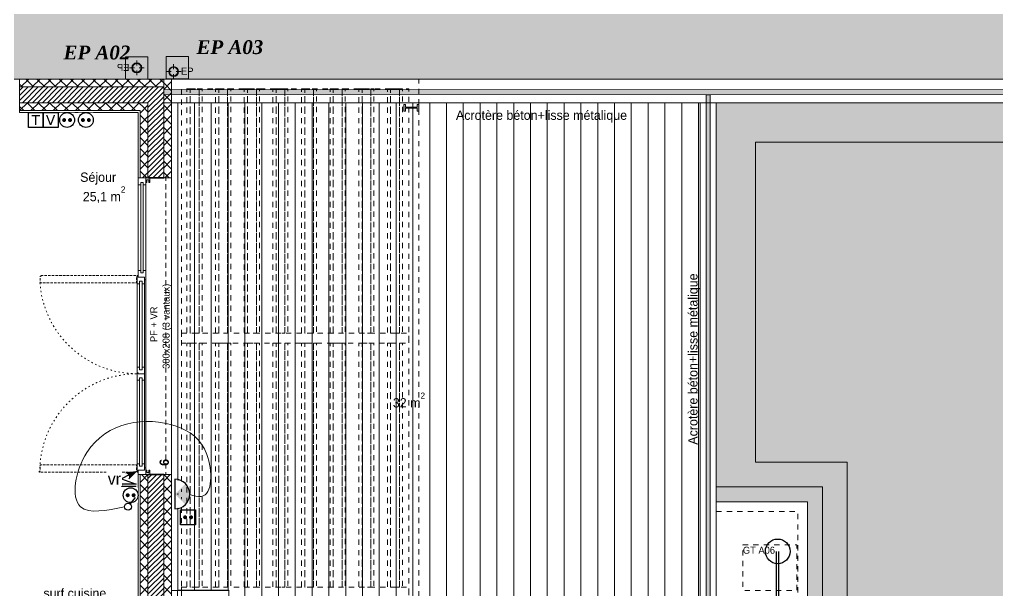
# Model space of a CAD drawing. Header units: centimetres. Extents: x 2738 to 7810, y 2495 to 5758.
# Drawn here: x 6062 to 7051, y 4400 to 4977 of the extents above; entities that cross this region are included whole.
import ezdxf

# ---------------------------------------------------------------- set-up
doc = ezdxf.new("R2010")
doc.units = ezdxf.units.CM
doc.header["$LTSCALE"] = 12.7
for name, pattern in [('ISO-03', [3, 1.2, -1.8]), ('Style de ligne -11', [0.694444, 0.41656, -0.277884]), ('Style de ligne -12', [0.328084, 0.109361, -0.218723]), ('Style de ligne -13', [0.295276, 0.19685, -0.098425]), ('VW-01', [0.83312, 0.41656, -0.41656])]:
    doc.linetypes.add(name, pattern=pattern)
for name, color, linetype, lineweight in [('B GÈnÈral', 7, 'Continuous', 5), ('B Général', 7, 'Continuous', 5), ('C ANNOTATIONS-prestations', 7, 'Continuous', 5), ('C ANNOTATIONS-texte', 7, 'Continuous', 5), ('C ANNOTATIONS-texte surfaces', 7, 'Continuous', 5), ('Général', 7, 'Continuous', 5), ('prlm-ELEC-CFA', 1, 'Continuous', 25), ('prlm-ELEC-CFO', 1, 'Continuous', 25)]:
    doc.layers.add(name, color=color, linetype=linetype, lineweight=lineweight)
doc.layers.add('C ANNOTATIONS-textes-numérotation gaine', color=7, linetype='ISO-03', lineweight=5, true_color=0xdd0000)
doc.layers.add('prlm-EAU-EPEXT', color=7, linetype='Continuous', lineweight=18, true_color=0x4c8599)
doc.layers.add('prlm-VMC', color=93, linetype='Continuous')
doc.styles.add('Eurostile', font='')
doc.styles.add('Eurostile (bold)', font='')
doc.styles.add('prlm-elec-cfo', font='comic.ttf', dxfattribs={"height": 12})
doc.styles.add('prlm-sejc', font='arial.ttf', dxfattribs={"height": 20})
doc.styles.add('Times New Roman (bold italic)', font='timesbi.ttf')
doc.styles.get('Eurostile').set_extended_font_data('Eurostile')
doc.styles.get('Eurostile (bold)').set_extended_font_data('Eurostile', bold=True)
pattern_1 = [(135, (0, 0), (-5.656854, -5.656854), []), (225, (0, 0), (-5.656854, 5.656854), [])]
pattern_2 = [(45, (0, 0), (2.4253472, -2.6458333), [])]
pattern_3 = [(225, (0, 0), (5.656854, -5.656854), []), (315, (0, 0), (-5.656854, -5.656854), [])]

# ---------------------------------------------------------------- blocks, each defined once
blk = doc.blocks.new('Groupe-9-1')
at = {"layer": 'B GÈnÈral', "linetype": 'Continuous', "lineweight": 0}
h = blk.add_hatch(color=7, dxfattribs=at)
h.paths.add_polyline_path([(6766.8, 4893.39), (7614.48, 4893.39), (7614.48, 3541.39), (6871, 3541.38), (6871, 3541.38), (6766.8, 3541.38), (6766.8, 3943.95), (6859.41, 3943.95), (6859.41, 4490.05), (6766.8, 4490.05)])
h.paths.add_polyline_path([(7574.48, 4853.39), (6806.8, 4853.39), (6806.8, 4530.05), (6899.41, 4530.05), (6899.41, 3903.95), (6806.8, 3903.95), (6806.8, 3581.39), (6856.35, 3581.39), (7574.48, 3581.39)])
at = {"layer": 'B GÈnÈral', "linetype": 'Continuous', "lineweight": 5}
h = blk.add_hatch(dxfattribs=at)
h.set_pattern_fill('H_BETON', style=0, pattern_type=2)
h.set_pattern_definition([(-142.125, (18.52, 3.53), (43.7117, -46.2287), [20.1116, -70.0022]), (-46.603, (18.52, 3.53), (74.8986, 50.107), [10.1363, -53.48606]), (-168.1342, (25.97, -3.92), (43.22876, -46.14675), [23.8315, -66.28233]), (-45, (74.487, 21.94), (26.14722, 36.694), [3.74198, -41.31494]), (28.99596, (32.19, 40.13), (42.29579, -18.18976), [4.24987, -37.59605]), (-23.1986, (33.07, 39.688), (10.64927, 43.78035), [6.71663, -38.34028]), (-45.27307, (35.91, 42.19), (26.3218, 36.56896), [6.6235, -39.4178]), (-170.5377, (0, 0), (58.6455, -170.4193), [10.729, -169.4987]), (-107.3538, (-22.49, 19.844), (44.63721, -6.13557), [7.39208, -37.66483]), (-54.46244, (-22.49, 19.844), (45.86113, -6.17366), [7.58682, -37.4701]), (179.84497, (-18.991, 13.656), (41.80673, -21.85841), [5.26239, -34.29632])])
h.paths.add_polyline_path([(6806.8, 3903.95), (6806.8, 3581.39), (7574.48, 3581.39), (7574.48, 4853.39), (6806.8, 4853.39), (6806.8, 4530.05), (6899.41, 4530.05), (6899.41, 3903.95)])
at = {"layer": 'B Général', "color": 7, "linetype": 'Continuous', "lineweight": 20, "flags": 128}
for points in [[(6766.8, 4893.39), (7614.48, 4893.39), (7614.48, 3541.39), (6871, 3541.38), (6871, 3541.38), (6766.8, 3541.38), (6766.8, 3943.95), (6859.41, 3943.95), (6859.41, 4490.05), (6766.8, 4490.05)], [(7574.48, 4853.39), (6806.8, 4853.39), (6806.8, 4530.05), (6899.41, 4530.05), (6899.41, 3903.95), (6806.8, 3903.95), (6806.8, 3581.39), (6856.35, 3581.39), (7574.48, 3581.39), (7574.48, 4853.39)]]:
    blk.add_lwpolyline(points, close=True, dxfattribs=at)
at = {"layer": 'B Général', "color": 7, "linetype": 'Continuous', "lineweight": 5, "flags": 128}
blk.add_lwpolyline([(6806.8, 3903.95), (6806.8, 3581.39), (7574.48, 3581.39), (7574.48, 4853.39), (6806.8, 4853.39), (6806.8, 4530.05), (6899.41, 4530.05), (6899.41, 3903.95)], close=True, dxfattribs=at)
blk = doc.blocks.new('Poteau métal 150')
at = {"layer": 'B GÈnÈral', "linetype": 'Continuous', "lineweight": 0, "true_color": 0xaaaaaa}
blk.add_hatch(color=253, dxfattribs=at).paths.add_polyline_path([(-5, -6), (-0.75, -6), (-0.75, 6), (-5, 6), (-5, 7.5), (5, 7.5), (5, 6), (0.75, 6), (0.75, -6), (5, -6), (5, -7.5), (-5, -7.5)])
at = {"layer": 'B Général', "color": 7, "linetype": 'Continuous', "lineweight": 5, "flags": 128}
blk.add_lwpolyline([(-5, -6), (-0.75, -6), (-0.75, 6), (-5, 6), (-5, 7.5), (5, 7.5), (5, 6), (0.75, 6), (0.75, -6), (5, -6), (5, -7.5), (-5, -7.5)], close=True, dxfattribs=at)
blk = doc.blocks.new('PF 300.208 + VR (3 vantaux)')
at = {"layer": 'B Général', "color": 7, "linetype": 'Continuous', "lineweight": 13}
for p, q in [((-150, 7), (-150, 17)), ((150, 7), (150, 17))]:
    blk.add_line(p, q, dxfattribs=at)
at = {"layer": 'B Général', "color": 7, "linetype": 'Continuous', "lineweight": 35}
for p, q in [((-150, 7), (-150, -9)), ((150, 7), (150, -9))]:
    blk.add_line(p, q, dxfattribs=at)
at = {"layer": 'B Général'}
blk.add_line((-143, 9), (47, 9), dxfattribs=at)
at = {"layer": 'B Général', "color": 7, "linetype": 'Style de ligne -13', "lineweight": 5, "flags": 128}
for points in [[(-147.5, 117), (-146.5, 117), (-146.5, 116), (-140, 116), (-140, 18.5), (-146.5, 18.5), (-146.5, 17.5), (-147.5, 17.5)], [(51.5, 115), (50.5, 115), (50.5, 116), (44, 116), (44, 18.5), (50.5, 18.5), (50.5, 17.5), (51.5, 17.5)]]:
    blk.add_lwpolyline(points, close=True, dxfattribs=at)
at = {"layer": 'B Général', "lineweight": 5, "flags": 128}
for points in [[(-143, 10.5), (-143, 9), (-150, 9), (-150, 17), (-145.5, 17), (-145.5, 10.5)], [(-54.5, 18), (-139, 18), (-139, 15.5), (-54.5, 15.5)], [(-54.5, 13), (-139, 13), (-139, 10.5), (-54.5, 10.5)], [(-41.5, 18), (43, 18), (43, 15.5), (-41.5, 15.5)], [(-41.5, 13), (43, 13), (43, 10.5), (-41.5, 10.5)], [(56.5, 17), (56.5, 14.25), (54, 14.25), (54, 11.75), (56.5, 11.75), (56.5, 9), (47, 9), (47, 10.5), (49.5, 10.5), (49.5, 17)], [(145.5, 14.25), (54, 14.25), (54, 11.75), (145.5, 11.75)], [(143, 17), (56.5, 17), (56.5, 14.25), (143, 14.25)], [(143, 11.75), (56.5, 11.75), (56.5, 9), (143, 9)], [(145.5, 14.25), (143, 14.25), (143, 17), (150, 17), (150, 9), (143, 9), (143, 11.75), (145.5, 11.75)], [(-150, 9), (-150, 5), (-145.5, 5), (-145.5, 6), (-148, 6), (-148, 8), (-145.5, 8), (-145.5, 9)], [(150, 9), (150, 5), (145.5, 5), (145.5, 6), (148, 6), (148, 8), (145.5, 8), (145.5, 9)]]:
    blk.add_lwpolyline(points, close=True, dxfattribs=at)
at = {"layer": 'B Général', "color": 7, "linetype": 'Continuous', "lineweight": 5, "flags": 128}
for points in [[(-139, 15.5), (-141.5, 15.5), (-141.5, 13), (-139, 13), (-139, 10.5), (-145.5, 10.5), (-145.5, 17), (-146.5, 17), (-146.5, 18), (-139, 18)], [(-54.5, 15.5), (-52, 15.5), (-52, 13), (-54.5, 13), (-54.5, 10.5), (-48, 10.5), (-48, 17), (-47, 17), (-47, 18), (-54.5, 18)], [(-41.5, 15.5), (-44, 15.5), (-44, 13), (-41.5, 13), (-41.5, 10.5), (-48, 10.5), (-48, 17), (-47, 17), (-47, 18), (-41.5, 18)], [(43, 15.5), (45.5, 15.5), (45.5, 13), (43, 13), (43, 10.5), (49.5, 10.5), (49.5, 17), (50.5, 17), (50.5, 18), (43, 18)]]:
    blk.add_lwpolyline(points, close=True, dxfattribs=at)
at = {"layer": 'B Général', "color": 7, "linetype": 'Style de ligne -11', "lineweight": 5, "flags": 128}
blk.add_lwpolyline([(-150, 9), (150, 9), (150, -11), (-150, -11)], close=True, dxfattribs=at)
at = {"layer": 'B Général', "lineweight": 13, "flags": 128}
blk.add_lwpolyline([(150, -9), (150, -17), (-150, -17), (-150, -9)], dxfattribs=at)
at = {"layer": 'B Général'}
for centre in [(-147, 17.5), (51, 17.5)]:
    blk.add_circle(centre, 0.5, dxfattribs=at)
at = {"layer": 'B Général', "color": 7, "linetype": 'Style de ligne -12', "lineweight": 5}
for centre, start, end in [((-147, 17.5), 0.29382, 90.28792), ((51, 17.5), 94.06495, 179.70618)]:
    blk.add_arc(centre, 99, start, end, dxfattribs=at)
at = {"layer": 'B Général', "insert": (2, 4.58), "char_height": 7.059, "attachment_point": 2, "rotation": 360, "line_spacing_factor": 0.894142, "style": 'Eurostile'}
blk.add_mtext('PF + VR', dxfattribs=at)
at = {"layer": 'C ANNOTATIONS-prestations', "rotation": 360, "line_spacing_factor": 0.894142}
for s, insert, char_height, attachment_point, style in [('6', (-141.14, -4.77), 9.41, 1, 'Eurostile (bold)'), ('300x208 (3 vantaux) ', (0, -7.82), 7.059, 2, 'Eurostile')]:
    blk.add_mtext(s, dxfattribs=dict(at, insert=insert, char_height=char_height, attachment_point=attachment_point, style=style))
blk = doc.blocks.new('Groupe-21-1')
at = {"layer": 'C ANNOTATIONS-prestations', "linetype": 'VW-01', "flags": 128}
for points in [[(6215.89, 4393.53), (6225.89, 4393.53), (6225.89, 4907.39), (6455.89, 4907.39), (6455.89, 3527.39), (6225.89, 3527.39), (6225.89, 4041.5), (6215.89, 4041.5), (6215.89, 3517.39), (6465.89, 3517.39), (6465.89, 4917.39), (6215.89, 4917.39)], [(6231.39, 4907.39), (6234.63, 4907.39), (6234.63, 4660.46), (6231.39, 4660.46)], [(6234.63, 4907.39), (6243.63, 4907.39), (6243.63, 4660.46), (6234.63, 4660.46)], [(6243.63, 4907.39), (6246.68, 4907.39), (6246.68, 4660.46), (6243.63, 4660.46)], [(6260.32, 4907.39), (6263.57, 4907.39), (6263.57, 4660.46), (6260.32, 4660.46)], [(6263.57, 4907.39), (6272.56, 4907.39), (6272.56, 4660.46), (6263.57, 4660.46)], [(6272.56, 4907.39), (6275.62, 4907.39), (6275.62, 4660.46), (6272.56, 4660.46)], [(6289.34, 4907.39), (6292.59, 4907.39), (6292.59, 4660.46), (6289.34, 4660.46)], [(6292.59, 4907.39), (6301.58, 4907.39), (6301.58, 4660.46), (6292.59, 4660.46)], [(6301.58, 4907.39), (6304.64, 4907.39), (6304.64, 4660.46), (6301.58, 4660.46)], [(6318.28, 4907.39), (6321.52, 4907.39), (6321.52, 4660.46), (6318.28, 4660.46)], [(6321.52, 4907.39), (6330.52, 4907.39), (6330.52, 4660.46), (6321.52, 4660.46)], [(6330.52, 4907.39), (6333.57, 4907.39), (6333.57, 4660.46), (6330.52, 4660.46)], [(6347.3, 4907.39), (6350.54, 4907.39), (6350.54, 4660.46), (6347.3, 4660.46)], [(6350.54, 4907.39), (6359.54, 4907.39), (6359.54, 4660.46), (6350.54, 4660.46)], [(6359.54, 4907.39), (6362.59, 4907.39), (6362.59, 4660.46), (6359.54, 4660.46)], [(6376.23, 4907.39), (6379.48, 4907.39), (6379.48, 4660.46), (6376.23, 4660.46)], [(6379.48, 4907.39), (6388.47, 4907.39), (6388.47, 4660.46), (6379.48, 4660.46)], [(6388.47, 4907.39), (6391.53, 4907.39), (6391.53, 4660.46), (6388.47, 4660.46)], [(6405.26, 4907.39), (6408.5, 4907.39), (6408.5, 4660.46), (6405.26, 4660.46)], [(6408.5, 4907.39), (6417.49, 4907.39), (6417.49, 4660.46), (6408.5, 4660.46)], [(6417.49, 4907.39), (6420.55, 4907.39), (6420.55, 4660.46), (6417.49, 4660.46)], [(6434.19, 4907.37), (6437.43, 4907.37), (6437.43, 4660.45), (6434.19, 4660.45)], [(6437.43, 4907.37), (6446.43, 4907.37), (6446.43, 4660.45), (6437.43, 4660.45)], [(6446.43, 4907.37), (6449.48, 4907.37), (6449.48, 4660.45), (6446.43, 4660.45)], [(6225.89, 4660.46), (6455.89, 4660.46), (6455.89, 4650.46), (6225.89, 4650.46)], [(6231.39, 4650.47), (6234.63, 4650.47), (6234.63, 4403.55), (6231.39, 4403.55)], [(6234.63, 4650.47), (6243.63, 4650.47), (6243.63, 4403.55), (6234.63, 4403.55)], [(6243.63, 4650.47), (6246.68, 4650.47), (6246.68, 4403.55), (6243.63, 4403.55)], [(6260.32, 4650.47), (6263.57, 4650.47), (6263.57, 4403.55), (6260.32, 4403.55)], [(6263.57, 4650.47), (6272.56, 4650.47), (6272.56, 4403.55), (6263.57, 4403.55)], [(6272.56, 4650.47), (6275.62, 4650.47), (6275.62, 4403.55), (6272.56, 4403.55)], [(6289.34, 4650.47), (6292.59, 4650.47), (6292.59, 4403.55), (6289.34, 4403.55)], [(6292.59, 4650.47), (6301.58, 4650.47), (6301.58, 4403.55), (6292.59, 4403.55)], [(6301.58, 4650.47), (6304.64, 4650.47), (6304.64, 4403.55), (6301.58, 4403.55)], [(6318.28, 4650.47), (6321.52, 4650.47), (6321.52, 4403.55), (6318.28, 4403.55)], [(6321.52, 4650.47), (6330.52, 4650.47), (6330.52, 4403.55), (6321.52, 4403.55)], [(6330.52, 4650.47), (6333.57, 4650.47), (6333.57, 4403.55), (6330.52, 4403.55)], [(6347.3, 4650.47), (6350.54, 4650.47), (6350.54, 4403.55), (6347.3, 4403.55)], [(6350.54, 4650.47), (6359.54, 4650.47), (6359.54, 4403.55), (6350.54, 4403.55)], [(6359.54, 4650.47), (6362.59, 4650.47), (6362.59, 4403.55), (6359.54, 4403.55)], [(6376.23, 4650.47), (6379.48, 4650.47), (6379.48, 4403.55), (6376.23, 4403.55)], [(6379.48, 4650.47), (6388.47, 4650.47), (6388.47, 4403.55), (6379.48, 4403.55)], [(6388.47, 4650.47), (6391.53, 4650.47), (6391.53, 4403.55), (6388.47, 4403.55)], [(6405.26, 4650.47), (6408.5, 4650.47), (6408.5, 4403.55), (6405.26, 4403.55)], [(6408.5, 4650.47), (6417.49, 4650.47), (6417.49, 4403.55), (6408.5, 4403.55)], [(6417.49, 4650.47), (6420.55, 4650.47), (6420.55, 4403.55), (6417.49, 4403.55)], [(6434.19, 4650.46), (6437.43, 4650.46), (6437.43, 4403.53), (6434.19, 4403.53)], [(6437.43, 4650.46), (6446.43, 4650.46), (6446.43, 4403.53), (6437.43, 4403.53)], [(6446.43, 4650.46), (6449.48, 4650.46), (6449.48, 4403.53), (6446.43, 4403.53)], [(6225.89, 4403.53), (6455.89, 4403.53), (6455.89, 4393.53), (6225.89, 4393.53)]]:
    blk.add_lwpolyline(points, close=True, dxfattribs=at)
blk = doc.blocks.new('EP')
at = {"layer": 'B GÈnÈral', "linetype": 'Continuous', "lineweight": 0}
h = blk.add_hatch(color=7, dxfattribs=at)
edge = h.paths.add_edge_path()
edge.add_arc((0, 0), 5, 0, 180, ccw=False)
edge.add_arc((0, 0), 5, 180, 360, ccw=False)
edge = h.paths.add_edge_path()
edge.add_arc((0, 0), 4.33, 0, 180, ccw=False)
edge.add_arc((0, 0), 4.33, 180, 360, ccw=False)
at = {"layer": 'B Général', "color": 7, "linetype": 'Continuous', "lineweight": 5}
for p, q in [((-7.5, 0), (-2.5, 0)), ((0, 7.5), (0, 2.5)), ((7.5, 0), (2.5, 0)), ((0, -7.5), (0, -2.5))]:
    blk.add_line(p, q, dxfattribs=at)
at = {"layer": 'B Général', "color": 7, "linetype": 'Continuous', "lineweight": 5, "flags": 128}
for points in [[(-5, 0, -1), (5, 0, -1)], [(-4.33, 0, -1), (4.33, 0, -1)]]:
    blk.add_lwpolyline(points, format="xyb", close=True, dxfattribs=at)
at = {"layer": 'C ANNOTATIONS-prestations', "insert": (7.5, 3.99), "char_height": 7.059, "attachment_point": 1, "line_spacing_factor": 0.894142, "style": 'Eurostile'}
blk.add_mtext('EP', dxfattribs=at)
blk = doc.blocks.new('Groupe-25-1')
at = {"layer": 'B Général', "color": 7, "linetype": 'VW-01', "lineweight": 5, "flags": 128}
blk.add_lwpolyline([(6793.89, 4446.39), (6848.53, 4446.39), (6848.53, 4400.39), (6793.89, 4400.39)], close=True, dxfattribs=at)
at = {"layer": 'C ANNOTATIONS-textes-numérotation gaine', "color": 7, "insert": (6793.89, 4444.5), "char_height": 7.059, "width": 56.9358, "attachment_point": 1, "line_spacing_factor": 0.894142, "style": 'Eurostile'}
blk.add_mtext('GT A06', dxfattribs=at)
blk = doc.blocks.new('Groupe-27-1')
at = {"layer": 'prlm-EAU-EPEXT', "char_height": 13.989, "width": 86.1947, "attachment_point": 1, "line_spacing_factor": 1.004802, "style": 'Times New Roman (bold italic)'}
for s, insert in [('EP A02', (6106.47, 4951.16)), ('EP A03', (6241.02, 4956.65))]:
    blk.add_mtext(s, dxfattribs=dict(at, insert=insert))
blk = doc.blocks.new('xi.4m²')
at = {"color": 0}
blk.add_wipeout([(-34.54, 20.54), (34.54, 20.54), (34.54, -20.54), (-34.54, -20.54)], dxfattribs=at).dxf.layer = 'prlm-ELEC-CFO'
at = {"layer": 'prlm-ELEC-CFO', "color": 0, "attachment_point": 6, "line_spacing_factor": 0.8, "style": 'prlm-sejc'}
for s, insert, char_height in [('surf cuisine', (30.36, 8.9), 9), ('4 m²', (29.31, -9.19), 13)]:
    blk.add_mtext(s, dxfattribs=dict(at, insert=insert, char_height=char_height))
at = {"layer": 'prlm-ELEC-CFO', "color": 0, "style": 'prlm-sejc', "flags": 8}
blk.add_attdef('?', (-28.3, -16.79), '', height=20, dxfattribs=at)
blk = doc.blocks.new('xi.PC')
at = {"color": 0, "lineweight": 5}
blk.add_wipeout([(-7.5, -7.5), (7.5, -7.5), (7.5, 7.5), (-7.5, 7.5)], dxfattribs=at).dxf.layer = 'prlm-ELEC-CFO'
at = {"layer": 'prlm-ELEC-CFO', "color": 0, "linetype": 'ByBlock', "lineweight": 5, "const_width": 2}
for points in [[(-4, 0, 1), (-2, 0, 1)], [(2, 0, 1), (4, 0, 1)]]:
    blk.add_lwpolyline(points, format="xyb", close=True, dxfattribs=at)
at = {"layer": 'prlm-ELEC-CFO', "color": 0, "linetype": 'ByBlock', "lineweight": -2}
blk.add_circle((0, 0), 7.5, dxfattribs=at)
blk = doc.blocks.new('xi.TV')
at = {"layer": 'prlm-ELEC-CFA', "color": 0, "linetype": 'ByBlock', "lineweight": -2, "flags": 128}
blk.add_lwpolyline([(-7.5, 7.5), (7.5, 7.5), (7.5, -7.5), (-7.5, -7.5)], close=True, dxfattribs=at)
at = {"layer": 'prlm-ELEC-CFA', "color": 0, "linetype": 'ByBlock', "insert": (0, 0), "char_height": 10, "width": 11.36, "attachment_point": 5}
blk.add_mtext('{\\fVerdana|b0|i0|c0|p34;V}', dxfattribs=at)
blk = doc.blocks.new('xi.TEL')
at = {"layer": 'prlm-ELEC-CFA', "color": 0, "linetype": 'ByBlock', "lineweight": -2, "flags": 128}
blk.add_lwpolyline([(-7.5, 7.5), (7.5, 7.5), (7.5, -7.5), (-7.5, -7.5)], close=True, dxfattribs=at)
at = {"layer": 'prlm-ELEC-CFA', "color": 0, "linetype": 'ByBlock', "insert": (0, 0), "char_height": 10, "width": 11.36, "attachment_point": 5}
blk.add_mtext('{\\fVerdana|b0|i0|c0|p34;T}', dxfattribs=at)
blk = doc.blocks.new('xi.VR')
at = {"layer": 'prlm-ELEC-CFO', "lineweight": 5}
blk.add_hatch(color=0, dxfattribs=at).paths.add_polyline_path([(-3, 6), (-0.1, 3.7), (0, 0), (7.5, 7.5)])
at = {"layer": 'prlm-ELEC-CFO', "color": 0}
for points in [[(0.95, 4.23), (-7.5, 0), (7.5, -5.5), (-7.5, -5.5), (-7.5, -7.5), (7.5, -7.5)], [(-3, 6), (7.5, 7.5), (0, 0)]]:
    blk.add_lwpolyline(points, dxfattribs=at)
blk = doc.blocks.new('xi.ECAP-EXT')
at = {"color": 0}
blk.add_wipeout([(-15, 0), (-10.13, 11.06), (0, 2), (10.13, 11.06), (15, 0)], dxfattribs=at).dxf.layer = 'prlm-ELEC-CFO'
at = {"layer": 'prlm-ELEC-CFO', "linetype": 'ByBlock', "lineweight": 5}
blk.add_hatch(color=0, dxfattribs=at).paths.add_polyline_path([(10.61, 10.61, 0.414214), (-10.61, 10.61), (0, 0)])
at = {"layer": 'prlm-ELEC-CFO', "color": 0, "linetype": 'ByBlock', "lineweight": -2, "flags": 128}
blk.add_lwpolyline([(15, 0, 1), (-15, 0)], format="xyb", close=True, dxfattribs=at)
blk = doc.blocks.new('xi.SA')
at = {"layer": 'prlm-ELEC-CFO', "color": 0}
blk.add_lwpolyline([(0.2, -1.28), (5.5, 5.28)], dxfattribs=at)
blk.add_circle((-2, -4), 3.5, dxfattribs=at)
blk = doc.blocks.new('xi.PC-EXT')
at = {"layer": 'prlm-ELEC-CFO', "color": 0, "linetype": 'ByBlock', "lineweight": -2, "flags": 128}
blk.add_lwpolyline([(-7.5, 7.5), (7.5, 7.5), (7.5, -7.5), (-7.5, -7.5)], close=True, dxfattribs=at)
at = {"layer": 'prlm-ELEC-CFO', "color": 0, "linetype": 'ByBlock', "lineweight": 5, "const_width": 2}
for points in [[(-4, 0, 1), (-2, 0, 1)], [(2, 0, 1), (4, 0, 1)]]:
    blk.add_lwpolyline(points, format="xyb", close=True, dxfattribs=at)

msp = doc.modelspace()

# ---------------------------------------------------------------- hatches: boundary and pattern name
at = {"layer": 'B GÈnÈral', "linetype": 'Continuous', "lineweight": 0, "true_color": 0xeeeeee}
msp.add_hatch(color=7, dxfattribs=at).paths.add_polyline_path([(7810.48, 4901.35), (7638.48, 4901.35), (7638.48, 4917.39), (5409.04, 4917.39), (5409.04, 5123.39), (7810.48, 5123.39)])
at = {"layer": 'B GÈnÈral', "linetype": 'Continuous', "lineweight": 0, "true_color": 0xbbbbbb}
for points in [[(6169.34, 4939.88), (6191.89, 4939.88), (6191.89, 4917.4), (6169.34, 4917.4)], [(6210.39, 4940), (6232.94, 4940), (6232.94, 4917.52), (6210.39, 4917.52)], [(6207.89, 4906.75), (6207.89, 4901.75), (7624.64, 4901.37), (7624.64, 4906.37)], [(6760.96, 3533.39), (6760.96, 4901.39), (6756.71, 4901.39), (6756.71, 3533.39)]]:
    msp.add_hatch(color=9, dxfattribs=at).paths.add_polyline_path(points)
at = {"layer": 'B GÈnÈral', "linetype": 'Continuous', "lineweight": 5, "true_color": 0x808080}
h = msp.add_hatch(dxfattribs=at)
h.set_pattern_fill('02_ISOLANT', color=8, angle=180, style=0, pattern_type=2)
h.set_pattern_definition(pattern_3)
h.paths.add_polyline_path([(6207.89, 4909.39), (6215.89, 4917.39), (6061.98, 4917.39), (6061.98, 4909.39)])
at = {"layer": 'B GÈnÈral', "linetype": 'Continuous', "lineweight": 5}
h = msp.add_hatch(dxfattribs=at)
h.set_pattern_fill('50_BETON', style=0, pattern_type=2)
h.set_pattern_definition(pattern_2)
h.paths.add_polyline_path([(6191.89, 4893.39), (6207.89, 4909.39), (6061.98, 4909.39), (6061.98, 4893.39)])
h = msp.add_hatch(dxfattribs=at)
h.set_pattern_fill('50_BETON', style=0, pattern_type=2)
h.set_pattern_definition(pattern_2)
h.paths.add_polyline_path([(6191.89, 4817.39), (6207.89, 4817.39), (6207.89, 4909.39), (6191.89, 4893.39)])
at = {"layer": 'B GÈnÈral', "linetype": 'Continuous', "lineweight": 5, "true_color": 0x808080}
h = msp.add_hatch(dxfattribs=at)
h.set_pattern_fill('02_ISOLANT', color=8, angle=90, style=0, pattern_type=2)
h.set_pattern_definition(pattern_1)
h.paths.add_polyline_path([(6207.89, 4817.39), (6215.89, 4817.39), (6215.89, 4917.39), (6207.89, 4909.39)])
h = msp.add_hatch(dxfattribs=at)
h.set_pattern_fill('02_ISOLANT', color=8, angle=180, style=0, pattern_type=2)
h.set_pattern_definition(pattern_3)
h.paths.add_polyline_path([(6183.89, 4885.39), (6191.89, 4893.39), (6061.98, 4893.39), (6061.98, 4885.39)])
h = msp.add_hatch(dxfattribs=at)
h.set_pattern_fill('02_ISOLANT', color=8, angle=90, style=0, pattern_type=2)
h.set_pattern_definition(pattern_1)
h.paths.add_polyline_path([(6183.89, 4817.39), (6191.89, 4817.39), (6191.89, 4893.39), (6183.89, 4885.39)])
at = {"layer": 'B GÈnÈral', "linetype": 'Continuous', "lineweight": 5, "true_color": 0x444444}
h = msp.add_hatch(dxfattribs=at)
h.set_pattern_fill('BARDAGE BOIS-2', color=250, style=0, pattern_type=2)
h.set_pattern_definition([(90, (0, 0), (17, 0), [])])
h.paths.add_polyline_path([(6215.89, 4893.35), (6215.89, 4400.24), (6273.89, 4400.24), (6273.89, 4283.76), (6750.8, 4283.6), (6750.8, 4893.36)])
at = {"layer": 'B GÈnÈral', "linetype": 'Continuous', "lineweight": 5, "true_color": 0x808080}
h = msp.add_hatch(dxfattribs=at)
h.set_pattern_fill('02_ISOLANT', color=8, style=0, pattern_type=2)
h.set_pattern_definition([(45, (0, 0), (-5.656854, 5.656854), []), (135, (0, 0), (5.656854, 5.656854), [])])
h.paths.add_polyline_path([(6183.89, 4517.39), (6183.89, 4152.39), (6191.89, 4152.39), (6191.89, 4517.39)])
at = {"layer": 'B GÈnÈral', "linetype": 'Continuous', "lineweight": 5}
h = msp.add_hatch(dxfattribs=at)
h.set_pattern_fill('50_BETON', style=0, pattern_type=2)
h.set_pattern_definition(pattern_2)
h.paths.add_polyline_path([(6191.89, 3917.39), (6207.89, 3917.39), (6207.89, 4517.39), (6191.89, 4517.39)])
at = {"layer": 'B GÈnÈral', "linetype": 'Continuous', "lineweight": 5, "true_color": 0x808080}
h = msp.add_hatch(dxfattribs=at)
h.set_pattern_fill('02_ISOLANT', color=8, angle=90, style=0, pattern_type=2)
h.set_pattern_definition(pattern_1)
h.paths.add_polyline_path([(6207.89, 3917.39), (6215.89, 3917.39), (6215.89, 4517.39), (6207.89, 4517.39)])

# ---------------------------------------------------------------- linework, layer by layer
at = {"layer": 'B Général', "color": 7, "linetype": 'Continuous', "lineweight": 5}
for p, q in [((6215.89, 4917.39), (6061.98, 4917.39)), ((6207.89, 4909.39), (6061.98, 4909.39)), ((6207.89, 4817.39), (6207.89, 4909.39)), ((6215.89, 4817.39), (6215.89, 4917.39)), ((6191.89, 4893.39), (6061.98, 4893.39)), ((6191.89, 4817.39), (6191.89, 4893.39)), ((6183.89, 4885.39), (6061.98, 4885.39)), ((6183.89, 4885.39), (6061.98, 4885.39)), ((6181.89, 4883.39), (6061.98, 4883.39)), ((6181.89, 4817.39), (6181.89, 4883.39)), ((6183.89, 4817.39), (6183.89, 4885.39)), ((6183.89, 4817.39), (6183.89, 4885.39)), ((6181.89, 4152.39), (6181.89, 4517.39)), ((6183.89, 4152.39), (6183.89, 4517.39)), ((6183.89, 4152.39), (6183.89, 4517.39)), ((6191.89, 4152.39), (6191.89, 4517.39)), ((6207.89, 3917.39), (6207.89, 4517.39)), ((6215.89, 3917.39), (6215.89, 4517.39))]:
    msp.add_line(p, q, dxfattribs=at)
at = {"layer": 'B Général', "color": 7, "linetype": 'Continuous', "lineweight": 13}
for p, q in [((6061.98, 4917.39), (6061.98, 4883.39)), ((6215.89, 4917.39), (6061.98, 4917.39)), ((6215.89, 4817.39), (6215.89, 4917.39)), ((6181.89, 4883.39), (6061.98, 4883.39)), ((6181.89, 4817.39), (6181.89, 4883.39)), ((6215.89, 4817.39), (6181.89, 4817.39)), ((6215.89, 4517.39), (6181.89, 4517.39)), ((6181.89, 4152.39), (6181.89, 4517.39)), ((6215.89, 3917.39), (6215.89, 4517.39))]:
    msp.add_line(p, q, dxfattribs=at)
at = {"layer": 'B Général', "color": 7, "linetype": 'Continuous', "lineweight": 18}
for p, q in [((6207.89, 4909.39), (6061.98, 4909.39)), ((6207.89, 4817.39), (6207.89, 4909.39)), ((6191.89, 4893.39), (6061.98, 4893.39)), ((6191.89, 4817.39), (6191.89, 4893.39)), ((6191.89, 4152.39), (6191.89, 4517.39)), ((6207.89, 3917.39), (6207.89, 4517.39))]:
    msp.add_line(p, q, dxfattribs=at)
at = {"layer": 'B Général', "color": 7, "linetype": 'Continuous', "lineweight": 5, "flags": 128}
for points in [[(7810.48, 4901.35), (7638.48, 4901.35), (7638.48, 4917.39), (5409.04, 4917.39), (5409.04, 5123.39), (7810.48, 5123.39)], [(6169.34, 4939.88), (6191.89, 4939.88), (6191.89, 4917.4), (6169.34, 4917.4)], [(6210.39, 4940), (6232.94, 4940), (6232.94, 4917.52), (6210.39, 4917.52)], [(6207.89, 3517.39), (6207.89, 3541.38), (7614.48, 3541.39), (7614.48, 4893.39), (6207.89, 4893.35), (6207.89, 4917.39), (7638.48, 4917.39), (7638.48, 3517.39)], [(6215.89, 4893.35), (6215.89, 4400.24), (6273.89, 4400.24), (6273.89, 4283.76), (6750.8, 4283.6), (6750.8, 4893.36)]]:
    msp.add_lwpolyline(points, close=True, dxfattribs=at)
at = {"layer": 'B Général', "linetype": 'Continuous', "lineweight": 5, "flags": 128}
for points in [[(6207.89, 4906.75), (6207.89, 4901.75), (7624.64, 4901.37), (7624.64, 4906.37)], [(6766.8, 4504.95), (6874.41, 4504.95), (6874.41, 3928.95), (6766.8, 3928.95)]]:
    msp.add_lwpolyline(points, close=True, dxfattribs=at)
for points in [[(6760.96, 3533.39), (6760.96, 4901.39), (6756.71, 4901.39), (6756.71, 3533.39)], [(6766.8, 3541.38), (6766.8, 4893.36), (6750.8, 4893.36), (6750.8, 3541.38)]]:
    msp.add_lwpolyline(points, dxfattribs=at)
at = {"layer": 'B Général', "linetype": 'VW-01', "lineweight": 5, "flags": 128}
msp.add_lwpolyline([(6849.41, 3953.95), (6849.41, 4480.05), (6766.8, 4480.05), (6766.8, 4490.05), (6859.41, 4490.05), (6859.41, 3943.95), (6766.8, 3943.95), (6766.8, 3953.95)], close=True, dxfattribs=at)
at = {"layer": 'B Général', "flags": 128}
msp.add_lwpolyline([(6221.88, 4400.53), (6273.89, 4400.53), (6273.89, 4034.53), (6221.88, 4034.53)], close=True, dxfattribs=at)
at = {"layer": 'prlm-VMC', "ltscale": 25}
for p, q in [((6827.93, 4270.28), (6827.93, 4439.81)), ((6830.43, 4270.28), (6830.43, 4439.81))]:
    msp.add_line(p, q, dxfattribs=at)
at = {"layer": 'prlm-VMC'}
msp.add_circle((6829.18, 4439.81), 12.5, dxfattribs=at)

# ---------------------------------------------------------------- block references
at = {"layer": 'B Général', "color": 7, "xscale": -1}
msp.add_blockref('EP', (6180.64, 4928.64), dxfattribs=at)
at = {"layer": 'B Général', "color": 7}
for name, p in [('EP', (6217.89, 4924.89)), ('Groupe-9-1', (0, 0))]:
    msp.add_blockref(name, p, dxfattribs=at)
at = {"layer": 'B Général', "color": 7, "xscale": 0.6666666695628374, "rotation": 90}
msp.add_blockref('Poteau métal 150', (6458.39, 4888.36), dxfattribs=at)
at = {"layer": 'B Général', "color": 7, "rotation": 90}
msp.add_blockref('PF 300.208 + VR (3 vantaux)', (6198.89, 4667.39), dxfattribs=at)
at = {"layer": 'C ANNOTATIONS-prestations'}
msp.add_blockref('Groupe-21-1', (0, 0), dxfattribs=at)
at = {"layer": 'C ANNOTATIONS-textes-numérotation gaine', "color": 7}
msp.add_blockref('Groupe-25-1', (0, 0), dxfattribs=at)
at = {"layer": 'Général', "color": 7}
msp.add_blockref('Groupe-27-1', (0, 0), dxfattribs=at)
at = {"layer": 'prlm-ELEC-CFA'}
msp.add_blockref('xi.TEL', (6078.41, 4875.9), dxfattribs=at)

# ---------------------------------------------------------------- texts
at = {"layer": 'B Général', "color": 7, "insert": (6503.57, 4885.52), "char_height": 9.412, "attachment_point": 1, "line_spacing_factor": 0.894142, "style": 'Eurostile'}
msp.add_mtext('Acrotère béton+lisse métalique', dxfattribs=at)
at = {"layer": 'B Général', "color": 7, "insert": (6738.57, 4547.65), "char_height": 9.412, "attachment_point": 1, "rotation": 90, "line_spacing_factor": 0.894142, "style": 'Eurostile'}
msp.add_mtext('Acrotère béton+lisse métalique', dxfattribs=at)
at = {"layer": 'C ANNOTATIONS-texte', "insert": (6141.48, 4810.59), "char_height": 9.412, "attachment_point": 8, "line_spacing_factor": 0.894142, "style": 'Eurostile'}
msp.add_mtext('Séjour', dxfattribs=at)
at = {"layer": 'C ANNOTATIONS-texte surfaces', "insert": (6147.59, 4808.85), "char_height": 9.412, "attachment_point": 2, "line_spacing_factor": 0.894142, "style": 'Eurostile'}
msp.add_mtext('25,1 m{\\H0.6667x;\\S2^ ;}', dxfattribs=at)
at = {"layer": 'C ANNOTATIONS-texte surfaces', "color": 7, "insert": (6456, 4600.35), "char_height": 9.412, "attachment_point": 2, "line_spacing_factor": 0.894142, "style": 'Eurostile'}
msp.add_mtext('32 m{\\H0.6667x;\\S2^ ;}', dxfattribs=at)

# ---------------------------------------------------------------- next in the draw order: block references
at = {"layer": 'prlm-ELEC-CFO'}
for p in [(6129.1, 4875.9), (6174.39, 4496.59)]:
    msp.add_blockref('xi.PC', p, dxfattribs=at)
at = {"layer": 'prlm-ELEC-CFO', "rotation": 270}
msp.add_blockref('xi.ECAP-EXT', (6219.26, 4497.7), dxfattribs=at)
at = {"layer": 'prlm-ELEC-CFO'}
msp.add_blockref('xi.4m²', (6119.37, 4388.64), dxfattribs=at).add_auto_attribs({'?': '>'})

# ---------------------------------------------------------------- next in the draw order: block references
for name, p in [('xi.PC', (6110.09, 4875.9)), ('xi.VR', (6172.64, 4513.15)), ('xi.SA', (6173.75, 4488.96)), ('xi.PC-EXT', (6232.5, 4474.27))]:
    msp.add_blockref(name, p, dxfattribs=at)

# ---------------------------------------------------------------- next in the draw order: block references
at = {"layer": 'prlm-ELEC-CFA'}
msp.add_blockref('xi.TV', (6093.39, 4875.9), dxfattribs=at)

# ---------------------------------------------------------------- next in the draw order: texts
at = {"layer": 'prlm-ELEC-CFO', "lineweight": 20, "insert": (6157.92, 4513.15), "char_height": 12, "attachment_point": 5, "line_spacing_factor": 0.8, "style": 'prlm-elec-cfo', "bg_fill": 3, "box_fill_scale": 1.1, "bg_fill_color": 256, "bg_fill_transparency": 0}
msp.add_mtext('vr', dxfattribs=at)

# ---------------------------------------------------------------- next in the draw order: linework, layer by layer
at = {"layer": 'prlm-ELEC-CFO', "lineweight": 13}
msp.add_spline([(6168.25, 4484.96), (6123.74, 4484.96), (6130.03, 4539.76), (6220.56, 4566.37), (6251.54, 4537.83), (6245.73, 4495.25), (6234.26, 4497.27)], degree=3, dxfattribs=at)

doc.saveas('drawing.dxf')
